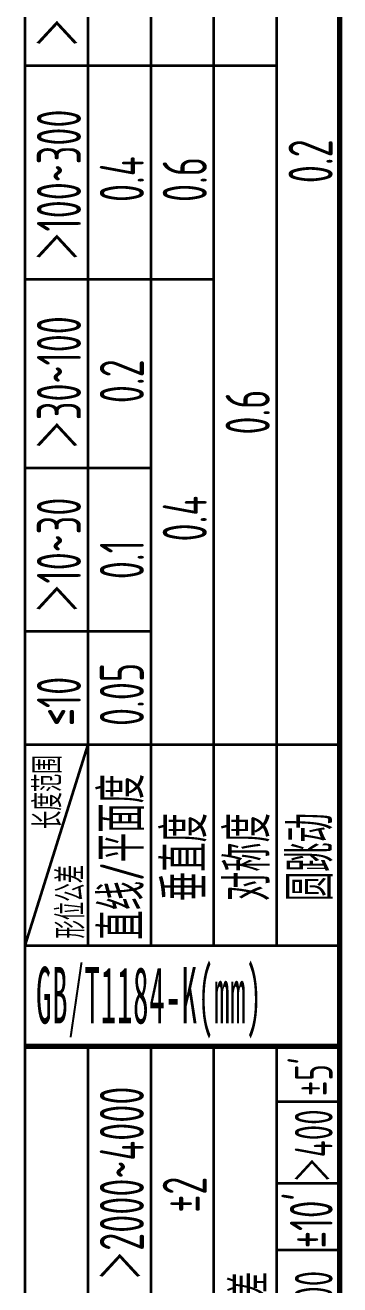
# Model space of a CAD drawing. Header units: millimetres. Extents: x 84 to 2201, y 54 to 1551.
# Drawn here: x 84 to 210, y 624 to 1129 of the extents above; entities that cross this region are included whole.
import ezdxf

# ---------------------------------------------------------------- set-up
doc = ezdxf.new("R2010")
doc.units = ezdxf.units.MM
doc.header["$LTSCALE"] = 0.3
for name, color, linetype, lineweight in [('1轮廓实线层', 7, 'Continuous', 70), ('2细线层', 4, 'Continuous', 35), ('6文字层', 3, 'Continuous', 35), ('图框层', 7, 'Continuous', 70)]:
    doc.layers.add(name, color=color, linetype=linetype, lineweight=lineweight)
doc.styles.add('PC_TEXTSTYLE', font='isocp.shx', dxfattribs={"width": 0.708, "bigfont": 'hzfs.shx'})

# ---------------------------------------------------------------- blocks, each defined once
blk = doc.blocks.new('*U34')
at = {"layer": '2细线层'}
blk.add_line((-30, -6), (-30, 350.4), dxfattribs=at)
at = {"layer": '图框层'}
blk.add_line((0, 0), (0, 344.4), dxfattribs=at)
blk = doc.blocks.new('error_HC_FJL_BLK')
at = {"layer": '1轮廓实线层'}
blk.add_line((-25, 127), (0, 127), dxfattribs=at)
at = {"layer": '2细线层'}
for p, q in [((-20, 135), (-20, 245)), ((-15, 135), (-15, 245)), ((-10, 135), (-10, 245)), ((-5, 135), (-5, 245)), ((-25, 205), (-5, 205)), ((-25, 188), (-10, 188)), ((-25, 173), (-15, 173)), ((-25, 160), (-15, 160)), ((-25, 151), (0, 151)), ((-25, 135), (-20, 151)), ((-25, 135), (0, 135)), ((-20, 10), (-20, 127)), ((-15, 10), (-15, 127)), ((-10, 10), (-10, 127)), ((-5, 10), (-5, 127)), ((-5, 122.59), (0, 122.59)), ((-5, 116.09), (0, 116.09)), ((-5, 110.79), (0, 110.79))]:
    blk.add_line(p, q, dxfattribs=at)
at = {"layer": '6文字层', "style": 'PC_TEXTSTYLE', "width": 0.667}
for s, height, p in [('＞300~1000', 3.5, (-20.57, 206.46)), ('＞100~300', 3.5, (-20.57, 189.46)), ('0.2', 3.5, (-0.57, 195.64)), ('0.4', 3.5, (-15.57, 194.14)), ('0.6', 3.5, (-10.57, 194.14)), ('＞30~100', 3.5, (-20.57, 174.46)), ('0.2', 3.5, (-15.57, 178.14)), ('0.6', 3.5, (-5.57, 175.64)), ('＞10~30', 3.5, (-20.57, 161.46)), ('0.4', 3.5, (-10.57, 167.14)), ('0.1', 3.5, (-15.57, 164.14)), ('0.05', 3.5, (-15.57, 152.46)), ('≤10', 3.5, (-20.57, 152.46)), ('长度范围', 2.2, (-22.11, 144.26)), ('直线/平面度', 3.5, (-15.57, 135.46)), ('垂直度', 3.5, (-10.57, 138.53)), ('对称度', 3.5, (-5.57, 138.53)), ('圆跳动', 3.5, (-0.57, 138.53)), ('形位公差', 2.2, (-20.29, 135.55)), ("%%P5'", 3, (-0.57, 123.02)), ('＞2000~4000', 3.5, (-15.57, 108.38)), ('＞400', 3, (-0.57, 116.15)), ('%%P2', 3.5, (-10.57, 113.75)), ("%%P10'", 3.4, (-0.57, 110.91)), ('角 度 尺 寸 的 极 限 偏 差', 3, (-5.67, 81.88)), ('＞120~400', 3, (-0.57, 98.72))]:
    blk.add_text(s, height=height, rotation=90, dxfattribs=at).set_placement(p)
at = {"layer": '6文字层', "insert": (-24.14, 133.3), "char_height": 4.5, "attachment_point": 1, "style": 'PC_TEXTSTYLE'}
blk.add_mtext('{\\Ftxt|c134;\\W0.4;\\T1.05;GB/T1184-K(mm)}', dxfattribs=at)

msp = doc.modelspace()

# ---------------------------------------------------------------- block references
at = {"layer": '图框层'}
for name, xscale, yscale, zscale in [('*U34', 4.199999999999999, 4.199999999999999, 4.199999999999999), ('error_HC_FJL_BLK', 5.039999999999999, 5.039999999999999, 5.039999999999999)]:
    msp.add_blockref(name, (209.792, 79.399), dxfattribs=dict(at, xscale=xscale, yscale=yscale, zscale=zscale))

doc.saveas('drawing.dxf')
